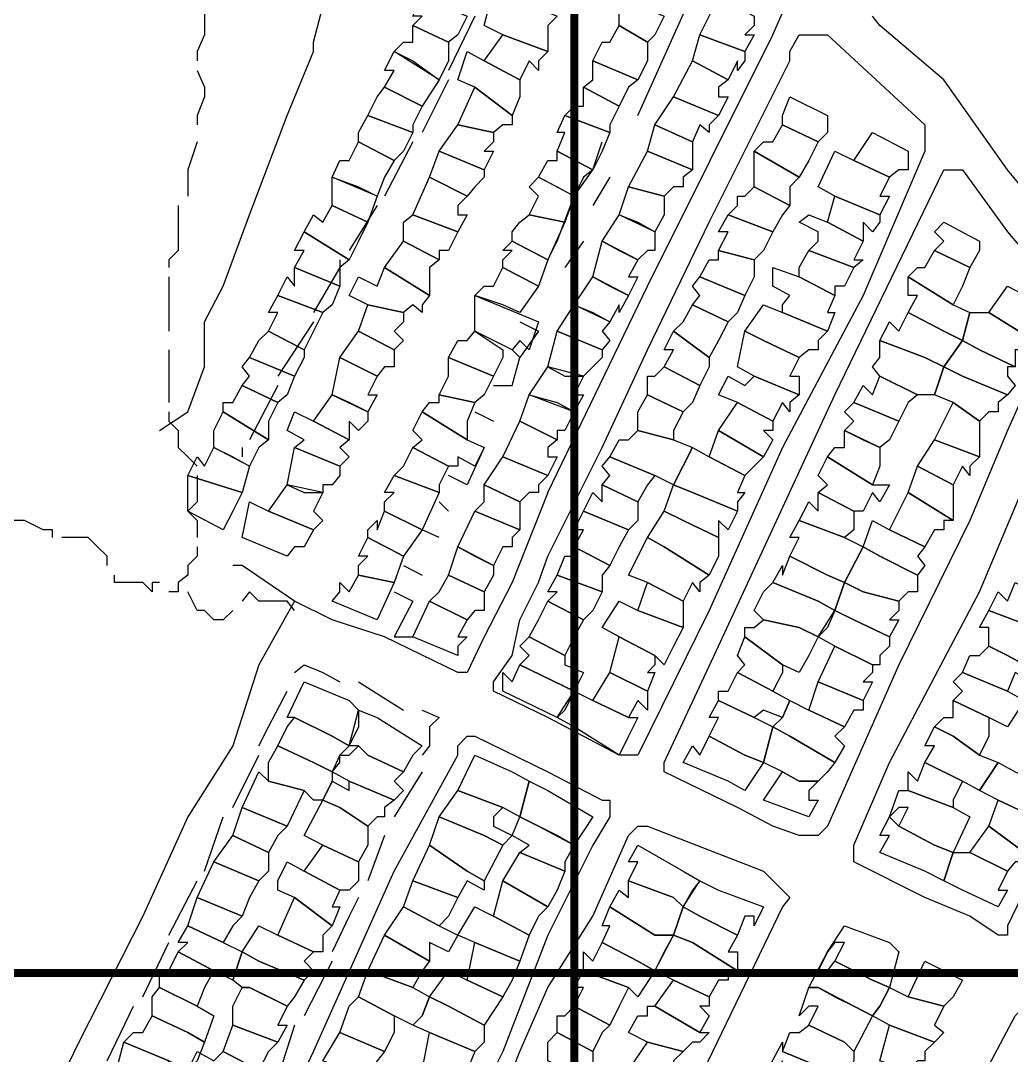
# Model space of a CAD drawing. Header units: millimetres. Extents: x -3588 to 75209, y -3737 to 38254.
# Drawn here: x 27765 to 27914, y 5341 to 5496.7 of the extents above; entities that cross this region are included whole.
import ezdxf

# ---------------------------------------------------------------- set-up
doc = ezdxf.new("R2010")
doc.units = ezdxf.units.MM
doc.layers.add('P', color=253, linetype='Continuous')

msp = doc.modelspace()

# ---------------------------------------------------------------- linework, layer by layer
at = {"layer": 'P', "const_width": 1.2}
msp.add_lwpolyline([(27848.251, -785.456), (27848.251, 8540.772)], dxfattribs=at)
at = {"layer": 'P'}
for points in [[(27785.853, 5435.044), (27790.094, 5437.86), (27792.638, 5444.63), (27792.638, 5450.007), (27792.638, 5451.415), (27795.455, 5456.777), (27799.408, 5467.499), (27805.057, 5482.463), (27809.01, 5492.065), (27809.01, 5493.473), (27810.418, 5498.834), (27811.827, 5500.243), (27812.963, 5501.379), (27814.371, 5502.787), (27814.371, 5504.196), (27814.371, 5505.604), (27817.188, 5513.798), (27818.612, 5519.159), (27819.732, 5520.567), (27825.382, 5520.567), (27837.513, 5536.667), (27838.937, 5536.667), (27840.057, 5538.076), (27841.466, 5539.484)], [(27844.298, 5425.729), (27859.262, 5456.777), (27878.162, 5494.593), (27883.539, 5507.028), (27884.948, 5510.981), (27887.476, 5513.798), (27887.476, 5516.342), (27890.309, 5519.159)], [(27857.837, 5482.463), (27869.984, 5509.557), (27872.801, 5508.149)], [(27792.638, 5500.243), (27792.638, 5497.426), (27792.638, 5494.593), (27791.502, 5492.065), (27791.502, 5490.657)], [(27830.743, 5494.593), (27829.335, 5493.473), (27823.973, 5496.018), (27825.382, 5497.426), (27823.973, 5497.426), (27825.382, 5500.243), (27832.151, 5497.426), (27830.743, 5494.593)], [(27844.298, 5496.018), (27844.298, 5494.593), (27844.298, 5492.065), (27837.513, 5494.593), (27834.696, 5496.018), (27836.104, 5501.379), (27845.706, 5497.426), (27844.298, 5496.018)], [(27860.382, 5494.593), (27859.262, 5493.473), (27855.021, 5496.018), (27855.021, 5497.426), (27855.021, 5498.834), (27855.021, 5500.243), (27861.79, 5497.426), (27860.382, 5494.593)], [(27875.345, 5496.018), (27873.937, 5494.593), (27875.345, 5494.593), (27873.937, 5492.065), (27867.151, 5494.593), (27869.984, 5500.243), (27875.345, 5497.426), (27875.345, 5496.018)], [(27833.288, 5497.426), (27829.335, 5489.232)], [(27944.513, 5340.19), (27943.089, 5343.006), (27943.089, 5344.431), (27940.561, 5345.551), (27922.764, 5353.745), (27920.236, 5355.153), (27918.811, 5356.561), (27918.811, 5357.97), (27934.911, 5391.85), (27948.45, 5418.944), (27955.236, 5432.499), (27956.644, 5435.044), (27956.644, 5436.452), (27956.644, 5437.86), (27955.236, 5440.405), (27954.1, 5440.405), (27934.911, 5450.007), (27932.367, 5451.415), (27913.45, 5474.269), (27903.864, 5487.824), (27894.262, 5496.018), (27893.126, 5497.426)], [(27829.335, 5490.657), (27827.926, 5487.824), (27821.141, 5492.065), (27822.565, 5493.473), (27823.973, 5493.473), (27823.973, 5496.018), (27829.335, 5493.473), (27829.335, 5490.657)], [(27859.262, 5490.657), (27857.837, 5487.824), (27851.068, 5490.657), (27852.476, 5493.473), (27853.612, 5493.473), (27855.021, 5496.018), (27859.262, 5493.473), (27859.262, 5490.657)], [(27842.89, 5490.657), (27842.89, 5489.232), (27841.466, 5490.657), (27840.057, 5487.824), (27834.696, 5490.657), (27837.513, 5494.593), (27844.298, 5492.065), (27842.89, 5490.657)], [(27852.476, 5432.499), (27859.262, 5447.174), (27868.576, 5466.379), (27880.707, 5490.657), (27880.707, 5492.065), (27882.115, 5494.593), (27884.948, 5494.593), (27886.356, 5494.593), (27901.031, 5481.054), (27901.031, 5479.918), (27901.031, 5478.51), (27901.031, 5477.101), (27891.717, 5455.368), (27879.586, 5432.499), (27868.576, 5407.933), (27857.837, 5386.2), (27856.429, 5386.2), (27855.021, 5386.2), (27844.298, 5391.85), (27836.104, 5395.803), (27836.104, 5397.211), (27838.937, 5401.164), (27840.057, 5406.525), (27842.89, 5412.174), (27844.298, 5416.127), (27852.476, 5432.499)], [(27873.937, 5490.657), (27872.801, 5489.232), (27872.801, 5490.657), (27871.392, 5487.824), (27866.031, 5490.657), (27867.151, 5494.593), (27873.937, 5492.065), (27873.937, 5490.657)], [(27823.973, 5490.657), (27827.926, 5487.824), (27825.382, 5483.871), (27819.732, 5486.704), (27821.141, 5489.232), (27819.732, 5489.232), (27821.141, 5492.065), (27823.973, 5490.657)], [(27834.696, 5490.657), (27840.057, 5487.824), (27840.057, 5485.279), (27838.937, 5482.463), (27833.288, 5486.704), (27830.743, 5487.824), (27832.151, 5492.065), (27834.696, 5490.657)], [(27856.429, 5486.704), (27855.021, 5483.871), (27849.659, 5486.704), (27851.068, 5487.824), (27851.068, 5489.232), (27851.068, 5490.657), (27857.837, 5487.824), (27856.429, 5486.704)], [(27869.984, 5486.704), (27869.984, 5485.279), (27871.392, 5485.279), (27869.984, 5482.463), (27863.215, 5485.279), (27866.031, 5490.657), (27871.392, 5487.824), (27869.984, 5486.704)], [(27791.502, 5489.232), (27792.638, 5486.704), (27792.638, 5485.279), (27791.502, 5482.463), (27791.502, 5481.054)], [(27829.335, 5487.824), (27825.382, 5479.918)], [(27823.973, 5481.054), (27823.973, 5479.918), (27817.188, 5482.463), (27818.612, 5485.279), (27819.732, 5486.704), (27825.382, 5483.871), (27823.973, 5481.054)], [(27838.937, 5481.054), (27837.513, 5481.054), (27836.104, 5479.918), (27830.743, 5481.054), (27833.288, 5486.704), (27838.937, 5482.463), (27838.937, 5481.054)], [(27853.612, 5481.054), (27853.612, 5479.918), (27846.827, 5482.463), (27848.251, 5483.871), (27849.659, 5483.871), (27849.659, 5486.704), (27855.021, 5483.871), (27853.612, 5481.054)], [(27868.576, 5481.054), (27868.576, 5479.918), (27867.151, 5481.054), (27866.031, 5478.51), (27860.382, 5481.054), (27863.215, 5485.279), (27869.984, 5482.463), (27868.576, 5481.054)], [(27886.356, 5479.918), (27884.948, 5478.51), (27879.586, 5481.054), (27879.586, 5482.463), (27880.707, 5485.279), (27886.356, 5482.463), (27886.356, 5479.918)], [(27822.565, 5477.101), (27821.141, 5475.693), (27815.78, 5478.51), (27815.78, 5479.918), (27817.188, 5482.463), (27823.973, 5479.918), (27822.565, 5477.101)], [(27852.476, 5477.101), (27851.068, 5474.269), (27845.706, 5477.101), (27846.827, 5479.918), (27845.706, 5479.918), (27846.827, 5482.463), (27853.612, 5479.918), (27852.476, 5477.101)], [(27836.104, 5478.51), (27834.696, 5477.101), (27836.104, 5477.101), (27834.696, 5474.269), (27827.926, 5477.101), (27830.743, 5481.054), (27836.104, 5479.918), (27836.104, 5478.51)], [(27866.031, 5477.101), (27866.031, 5475.693), (27866.031, 5474.269), (27859.262, 5477.101), (27860.382, 5481.054), (27866.031, 5478.51), (27866.031, 5477.101)], [(27883.539, 5475.693), (27882.115, 5473.148), (27875.345, 5477.101), (27876.754, 5478.51), (27878.162, 5478.51), (27879.586, 5481.054), (27884.948, 5478.51), (27883.539, 5475.693)], [(27898.487, 5475.693), (27898.487, 5474.269), (27897.078, 5474.269), (27895.67, 5473.148), (27890.309, 5475.693), (27893.126, 5479.918), (27898.487, 5477.101), (27898.487, 5475.693)], [(27791.502, 5478.51), (27790.094, 5474.269), (27790.094, 5471.74), (27790.094, 5470.332)], [(27819.732, 5473.148), (27818.612, 5470.332), (27811.827, 5473.148), (27812.963, 5475.693), (27814.371, 5475.693), (27815.78, 5478.51), (27821.141, 5475.693), (27819.732, 5473.148)], [(27823.973, 5478.51), (27819.732, 5470.332)], [(27844.298, 5460.73), (27845.706, 5463.546), (27848.251, 5470.332), (27851.068, 5474.269), (27852.476, 5478.51)], [(27834.696, 5473.148), (27833.288, 5471.74), (27832.151, 5470.332), (27826.502, 5473.148), (27827.926, 5477.101), (27834.696, 5474.269), (27834.696, 5473.148)], [(27849.659, 5473.148), (27848.251, 5470.332), (27842.89, 5473.148), (27844.298, 5475.693), (27845.706, 5475.693), (27845.706, 5477.101), (27851.068, 5474.269), (27849.659, 5473.148)], [(27864.623, 5473.148), (27864.623, 5471.74), (27863.215, 5471.74), (27861.79, 5470.332), (27856.429, 5471.74), (27859.262, 5477.101), (27866.031, 5474.269), (27864.623, 5473.148)], [(27880.707, 5471.74), (27880.707, 5468.907), (27875.345, 5471.74), (27875.345, 5474.269), (27875.345, 5477.101), (27882.115, 5473.148), (27880.707, 5471.74)], [(27890.309, 5475.693), (27895.67, 5473.148), (27894.262, 5470.332), (27895.67, 5470.332), (27894.262, 5467.499), (27887.476, 5470.332), (27884.948, 5471.74), (27887.476, 5477.101), (27890.309, 5475.693)], [(27878.162, 5375.478), (27872.801, 5378.294), (27861.79, 5383.656), (27861.79, 5385.08), (27869.984, 5402.572), (27887.476, 5440.405), (27903.864, 5474.269), (27905.272, 5474.269), (27906.681, 5474.269), (27913.45, 5464.955), (27922.764, 5453.944), (27921.356, 5452.824), (27913.45, 5435.044), (27907.801, 5421.488), (27897.078, 5399.755), (27886.356, 5375.478), (27884.948, 5374.069), (27882.115, 5374.069), (27878.162, 5375.478)], [(27815.78, 5471.74), (27818.612, 5470.332), (27817.188, 5466.379), (27811.827, 5468.907), (27811.827, 5470.332), (27811.827, 5471.74), (27811.827, 5473.148), (27815.78, 5471.74)], [(27830.743, 5468.907), (27830.743, 5467.499), (27832.151, 5467.499), (27830.743, 5464.955), (27823.973, 5467.499), (27826.502, 5473.148), (27832.151, 5470.332), (27830.743, 5468.907)], [(27845.706, 5471.74), (27848.251, 5470.332), (27846.827, 5466.379), (27841.466, 5467.499), (27842.89, 5470.332), (27841.466, 5471.74), (27842.89, 5473.148), (27845.706, 5471.74)], [(27853.612, 5473.148), (27851.068, 5468.907)], [(27861.79, 5468.907), (27861.79, 5467.499), (27860.382, 5464.955), (27855.021, 5467.499), (27856.429, 5471.74), (27861.79, 5470.332), (27861.79, 5468.907)], [(27879.586, 5467.499), (27878.162, 5464.955), (27871.392, 5467.499), (27872.801, 5468.907), (27872.801, 5470.332), (27873.937, 5470.332), (27875.345, 5471.74), (27880.707, 5468.907), (27879.586, 5467.499)], [(27894.262, 5466.379), (27893.126, 5464.955), (27891.717, 5466.379), (27891.717, 5463.546), (27886.356, 5466.379), (27887.476, 5470.332), (27894.262, 5467.499), (27894.262, 5466.379)], [(27788.685, 5468.907), (27788.685, 5467.499), (27788.685, 5466.379), (27788.685, 5463.546), (27788.685, 5462.138), (27787.277, 5460.73), (27787.277, 5459.593)], [(27815.78, 5463.546), (27814.371, 5460.73), (27807.602, 5464.955), (27809.01, 5467.499), (27810.418, 5466.379), (27811.827, 5468.907), (27817.188, 5466.379), (27815.78, 5463.546)], [(27818.612, 5468.907), (27814.371, 5462.138)], [(27822.565, 5466.379), (27823.973, 5467.499), (27830.743, 5464.955), (27829.335, 5462.138), (27827.926, 5462.138), (27827.926, 5460.73), (27822.565, 5463.546), (27822.565, 5466.379)], [(27838.937, 5464.955), (27840.057, 5466.379), (27841.466, 5467.499), (27846.827, 5466.379), (27844.298, 5460.73), (27838.937, 5463.546), (27838.937, 5464.955)], [(27857.837, 5466.379), (27860.382, 5464.955), (27860.382, 5462.138), (27859.262, 5462.138), (27857.837, 5460.73), (27852.476, 5463.546), (27855.021, 5467.499), (27857.837, 5466.379)], [(27876.754, 5462.138), (27875.345, 5460.73), (27869.984, 5462.138), (27871.392, 5464.955), (27869.984, 5464.955), (27871.392, 5467.499), (27878.162, 5464.955), (27876.754, 5462.138)], [(27884.948, 5463.546), (27884.948, 5464.955), (27882.115, 5466.379), (27883.539, 5467.499), (27886.356, 5466.379), (27891.717, 5463.546), (27890.309, 5460.73), (27891.717, 5460.73), (27890.309, 5459.593), (27883.539, 5462.138), (27884.948, 5463.546)], [(27909.225, 5462.138), (27907.801, 5459.593), (27902.44, 5462.138), (27903.864, 5463.546), (27902.44, 5464.955), (27903.864, 5466.379), (27909.225, 5463.546), (27909.225, 5462.138)], [(27812.963, 5459.593), (27812.963, 5456.777), (27806.177, 5459.593), (27807.602, 5462.138), (27806.177, 5462.138), (27807.602, 5464.955), (27814.371, 5460.73), (27812.963, 5459.593)], [(27826.502, 5459.593), (27826.502, 5458.185), (27826.502, 5455.368), (27819.732, 5459.593), (27822.565, 5463.546), (27827.926, 5460.73), (27826.502, 5459.593)], [(27837.513, 5460.73), (27838.937, 5462.138), (27837.513, 5462.138), (27838.937, 5463.546), (27844.298, 5460.73), (27842.89, 5456.777), (27837.513, 5459.593), (27837.513, 5460.73)], [(27849.659, 5463.546), (27846.827, 5459.593)], [(27855.021, 5462.138), (27857.837, 5460.73), (27856.429, 5458.185), (27857.837, 5458.185), (27856.429, 5455.368), (27851.068, 5458.185), (27852.476, 5463.546), (27855.021, 5462.138)], [(27875.345, 5458.185), (27873.937, 5455.368), (27867.151, 5458.185), (27868.576, 5460.73), (27869.984, 5460.73), (27869.984, 5462.138), (27875.345, 5460.73), (27875.345, 5458.185)], [(27882.115, 5459.593), (27883.539, 5462.138), (27890.309, 5459.593), (27888.901, 5456.777), (27887.476, 5456.777), (27887.476, 5455.368), (27882.115, 5458.185), (27882.115, 5459.593)], [(27906.681, 5456.777), (27905.272, 5453.944), (27898.487, 5458.185), (27899.911, 5459.593), (27901.031, 5459.593), (27902.44, 5462.138), (27907.801, 5459.593), (27906.681, 5456.777)], [(27811.827, 5453.944), (27810.418, 5452.824), (27803.649, 5455.368), (27805.057, 5458.185), (27806.177, 5456.777), (27806.177, 5459.593), (27812.963, 5456.777), (27811.827, 5453.944)], [(27812.963, 5460.73), (27812.963, 5459.593), (27809.01, 5452.824)], [(27825.382, 5453.944), (27825.382, 5452.824), (27823.973, 5453.944), (27822.565, 5452.824), (27817.188, 5453.944), (27814.371, 5455.368), (27815.78, 5458.185), (27818.612, 5456.777), (27819.732, 5459.593), (27826.502, 5455.368), (27825.382, 5453.944)], [(27837.513, 5453.944), (27833.288, 5455.368), (27834.696, 5456.777), (27836.104, 5456.777), (27837.513, 5459.593), (27842.89, 5456.777), (27840.057, 5452.824), (27837.513, 5453.944)], [(27879.586, 5453.944), (27880.707, 5455.368), (27878.162, 5456.777), (27878.162, 5459.593), (27882.115, 5458.185), (27887.476, 5455.368), (27886.356, 5452.824), (27887.476, 5452.824), (27886.356, 5450.007), (27879.586, 5452.824), (27879.586, 5453.944)], [(27787.277, 5458.185), (27787.277, 5456.777), (27787.277, 5453.944), (27787.277, 5451.415), (27787.277, 5450.007)], [(27853.612, 5456.777), (27856.429, 5455.368), (27855.021, 5452.824), (27855.021, 5453.944), (27853.612, 5451.415), (27848.251, 5453.944), (27851.068, 5458.185), (27853.612, 5456.777)], [(27872.801, 5452.824), (27871.392, 5451.415), (27866.031, 5453.944), (27867.151, 5455.368), (27866.031, 5456.777), (27867.151, 5458.185), (27873.937, 5455.368), (27872.801, 5452.824)], [(27905.272, 5453.944), (27907.801, 5452.824), (27906.681, 5448.583), (27903.864, 5450.007), (27898.487, 5452.824), (27899.911, 5455.368), (27898.487, 5455.368), (27898.487, 5458.185), (27905.272, 5453.944)], [(27917.403, 5452.824), (27917.403, 5451.415), (27918.811, 5451.415), (27917.403, 5448.583), (27910.634, 5452.824), (27913.45, 5456.777), (27918.811, 5453.944), (27917.403, 5452.824)], [(27809.01, 5450.007), (27807.602, 5447.174), (27802.24, 5450.007), (27803.649, 5452.824), (27802.24, 5452.824), (27803.649, 5455.368), (27810.418, 5452.824), (27809.01, 5450.007)], [(27833.288, 5451.415), (27833.288, 5452.824), (27833.288, 5455.368), (27842.89, 5451.415), (27841.466, 5447.174), (27840.057, 5448.583), (27838.937, 5447.174), (27833.288, 5450.007), (27833.288, 5451.415)], [(27822.565, 5451.415), (27821.141, 5450.007), (27822.565, 5448.583), (27821.141, 5447.174), (27815.78, 5450.007), (27817.188, 5453.944), (27822.565, 5452.824), (27822.565, 5451.415)], [(27851.068, 5452.824), (27853.612, 5451.415), (27852.476, 5450.007), (27853.612, 5448.583), (27852.476, 5447.174), (27845.706, 5450.007), (27848.251, 5453.944), (27851.068, 5452.824)], [(27869.984, 5448.583), (27868.576, 5446.054), (27863.215, 5450.007), (27864.623, 5451.415), (27866.031, 5453.944), (27871.392, 5451.415), (27869.984, 5448.583)], [(27884.948, 5448.583), (27884.948, 5447.174), (27883.539, 5447.174), (27882.115, 5446.054), (27876.754, 5448.583), (27873.937, 5450.007), (27876.754, 5453.944), (27879.586, 5452.824), (27886.356, 5450.007), (27884.948, 5448.583)], [(27903.864, 5450.007), (27906.681, 5448.583), (27903.864, 5444.63), (27901.031, 5446.054), (27894.262, 5448.583), (27895.67, 5451.415), (27897.078, 5450.007), (27898.487, 5452.824), (27903.864, 5450.007)], [(27910.634, 5452.824), (27917.403, 5448.583), (27915.995, 5447.174), (27914.586, 5447.174), (27914.586, 5444.63), (27909.225, 5447.174), (27906.681, 5448.583), (27907.801, 5452.824), (27910.634, 5452.824)], [(27809.01, 5451.415), (27803.649, 5443.222)], [(27840.057, 5451.415), (27842.89, 5450.007), (27840.057, 5446.054)], [(27807.602, 5446.054), (27806.177, 5443.222), (27799.408, 5446.054), (27800.816, 5448.583), (27802.24, 5450.007), (27807.602, 5447.174), (27807.602, 5446.054)], [(27821.141, 5446.054), (27821.141, 5444.63), (27819.732, 5444.63), (27818.612, 5443.222), (27812.963, 5446.054), (27815.78, 5450.007), (27821.141, 5447.174), (27821.141, 5446.054)], [(27837.513, 5446.054), (27836.104, 5443.222), (27829.335, 5446.054), (27830.743, 5448.583), (27832.151, 5448.583), (27833.288, 5450.007), (27837.513, 5447.174), (27837.513, 5446.054)], [(27852.476, 5446.054), (27851.068, 5444.63), (27849.659, 5443.222), (27844.298, 5444.63), (27845.706, 5450.007), (27852.476, 5447.174), (27852.476, 5446.054)], [(27868.576, 5444.63), (27867.151, 5441.813), (27861.79, 5444.63), (27863.215, 5447.174), (27861.79, 5447.174), (27863.215, 5450.007), (27868.576, 5446.054), (27868.576, 5444.63)], [(27876.754, 5448.583), (27882.115, 5446.054), (27880.707, 5443.222), (27882.115, 5443.222), (27882.115, 5440.405), (27875.345, 5443.222), (27872.801, 5444.63), (27873.937, 5450.007), (27876.754, 5448.583)], [(27901.031, 5446.054), (27903.864, 5444.63), (27902.44, 5440.405), (27899.911, 5440.405), (27894.262, 5443.222), (27893.126, 5444.63), (27894.262, 5446.054), (27894.262, 5448.583), (27901.031, 5446.054)], [(27913.45, 5444.63), (27913.45, 5443.222), (27914.586, 5441.813), (27913.45, 5440.405), (27906.681, 5443.222), (27903.864, 5444.63), (27906.681, 5448.583), (27909.225, 5447.174), (27914.586, 5444.63), (27913.45, 5444.63)], [(27787.277, 5447.174), (27787.277, 5446.054), (27787.277, 5444.63), (27787.277, 5443.222), (27787.277, 5441.813), (27787.277, 5440.405), (27787.277, 5439.269)], [(27840.057, 5446.054), (27838.937, 5447.174)], [(27890.309, 5370.117), (27890.309, 5371.525), (27890.309, 5372.645), (27895.67, 5385.08), (27909.225, 5410.766), (27915.995, 5426.85), (27925.597, 5446.054), (27927.005, 5447.174), (27928.126, 5447.174), (27929.55, 5447.174), (27948.45, 5437.86), (27948.45, 5436.452), (27949.875, 5435.044), (27948.45, 5433.619), (27945.922, 5425.729), (27934.911, 5403.98), (27921.356, 5376.886), (27913.45, 5360.514), (27913.45, 5359.106), (27912.042, 5359.106), (27907.801, 5361.923), (27901.031, 5364.755), (27890.309, 5370.117)], [(27805.057, 5440.405), (27803.649, 5439.269), (27798.287, 5441.813), (27799.408, 5443.222), (27798.287, 5444.63), (27799.408, 5446.054), (27806.177, 5443.222), (27805.057, 5440.405)], [(27814.371, 5439.269), (27811.827, 5440.405), (27812.963, 5446.054), (27818.612, 5443.222), (27817.188, 5440.405), (27818.612, 5440.405), (27817.188, 5437.86), (27814.371, 5439.269)], [(27834.696, 5440.405), (27833.288, 5439.269), (27827.926, 5440.405), (27829.335, 5443.222), (27829.335, 5446.054), (27836.104, 5443.222), (27834.696, 5440.405)], [(27836.104, 5441.813), (27838.937, 5441.813), (27840.057, 5446.054)], [(27846.827, 5443.222), (27849.659, 5443.222), (27848.251, 5440.405), (27849.659, 5440.405), (27848.251, 5437.86), (27841.466, 5440.405), (27844.298, 5444.63), (27846.827, 5443.222)], [(27866.031, 5439.269), (27864.623, 5437.86), (27859.262, 5440.405), (27859.262, 5443.222), (27860.382, 5443.222), (27861.79, 5444.63), (27867.151, 5441.813), (27866.031, 5439.269)], [(27912.042, 5439.269), (27912.042, 5437.86), (27910.634, 5437.86), (27909.225, 5436.452), (27905.272, 5439.269), (27902.44, 5440.405), (27903.864, 5444.63), (27906.681, 5443.222), (27913.45, 5440.405), (27912.042, 5439.269)], [(27880.707, 5439.269), (27880.707, 5437.86), (27879.586, 5439.269), (27878.162, 5436.452), (27872.801, 5439.269), (27869.984, 5440.405), (27871.392, 5443.222), (27873.937, 5441.813), (27875.345, 5443.222), (27882.115, 5440.405), (27880.707, 5439.269)], [(27898.487, 5439.269), (27897.078, 5436.452), (27890.309, 5439.269), (27891.717, 5441.813), (27893.126, 5440.405), (27894.262, 5443.222), (27899.911, 5440.405), (27898.487, 5439.269)], [(27802.24, 5436.452), (27802.24, 5433.619), (27795.455, 5437.86), (27795.455, 5439.269), (27796.863, 5439.269), (27798.287, 5441.813), (27803.649, 5439.269), (27802.24, 5436.452)], [(27803.649, 5441.813), (27799.408, 5433.619)], [(27817.188, 5436.452), (27815.78, 5435.044), (27814.371, 5436.452), (27814.371, 5433.619), (27809.01, 5436.452), (27811.827, 5440.405), (27817.188, 5437.86), (27817.188, 5436.452)], [(27832.151, 5436.452), (27832.151, 5433.619), (27825.382, 5437.86), (27826.502, 5439.269), (27827.926, 5439.269), (27827.926, 5440.405), (27833.288, 5439.269), (27832.151, 5436.452)], [(27845.706, 5439.269), (27848.251, 5437.86), (27846.827, 5435.044), (27845.706, 5435.044), (27845.706, 5433.619), (27840.057, 5436.452), (27841.466, 5440.405), (27845.706, 5439.269)], [(27863.215, 5435.044), (27863.215, 5433.619), (27857.837, 5435.044), (27857.837, 5437.86), (27859.262, 5440.405), (27864.623, 5437.86), (27863.215, 5435.044)], [(27878.162, 5435.044), (27876.754, 5435.044), (27878.162, 5433.619), (27876.754, 5431.091), (27869.984, 5435.044), (27872.801, 5439.269), (27878.162, 5436.452), (27878.162, 5435.044)], [(27895.67, 5433.619), (27894.262, 5432.499), (27888.901, 5435.044), (27890.309, 5436.452), (27888.901, 5437.86), (27890.309, 5439.269), (27897.078, 5436.452), (27895.67, 5433.619)], [(27909.225, 5435.044), (27909.225, 5433.619), (27909.225, 5431.091), (27902.44, 5433.619), (27905.272, 5439.269), (27909.225, 5436.452), (27909.225, 5435.044)], [(27787.277, 5437.86), (27787.277, 5436.452), (27788.685, 5435.044), (27788.685, 5432.499), (27790.094, 5431.091), (27791.502, 5429.682)], [(27800.816, 5432.499), (27799.408, 5429.682), (27794.047, 5432.499), (27794.047, 5435.044), (27795.455, 5437.86), (27802.24, 5433.619), (27800.816, 5432.499)], [(27809.01, 5436.452), (27814.371, 5433.619), (27812.963, 5432.499), (27814.371, 5431.091), (27812.963, 5429.682), (27806.177, 5432.499), (27807.602, 5433.619), (27805.057, 5435.044), (27806.177, 5437.86), (27809.01, 5436.452)], [(27832.151, 5433.619), (27834.696, 5432.499), (27833.288, 5429.682), (27830.743, 5431.091), (27830.743, 5429.682), (27829.335, 5429.682), (27823.973, 5432.499), (27825.382, 5433.619), (27823.973, 5435.044), (27825.382, 5437.86), (27832.151, 5433.619)], [(27833.288, 5437.86), (27836.104, 5436.452)], [(27844.298, 5432.499), (27844.298, 5431.091), (27845.706, 5431.091), (27844.298, 5428.258), (27837.513, 5431.091), (27840.057, 5436.452), (27845.706, 5433.619), (27844.298, 5432.499)], [(27863.215, 5433.619), (27866.031, 5432.499), (27863.215, 5426.85), (27860.382, 5428.258), (27853.612, 5431.091), (27855.021, 5433.619), (27856.429, 5433.619), (27857.837, 5435.044), (27863.215, 5433.619)], [(27876.754, 5431.091), (27875.345, 5429.682), (27873.937, 5428.258), (27868.576, 5431.091), (27869.984, 5435.044), (27876.754, 5431.091)], [(27894.262, 5429.682), (27893.126, 5426.85), (27886.356, 5431.091), (27887.476, 5432.499), (27888.901, 5432.499), (27888.901, 5435.044), (27891.717, 5433.619), (27894.262, 5432.499), (27894.262, 5429.682)], [(27832.151, 5433.619), (27834.696, 5432.499), (27832.151, 5426.85), (27829.335, 5428.258)], [(27907.801, 5429.682), (27907.801, 5428.258), (27906.681, 5429.682), (27905.272, 5426.85), (27899.911, 5429.682), (27902.44, 5433.619), (27909.225, 5431.091), (27907.801, 5429.682)], [(27796.863, 5431.091), (27799.408, 5429.682), (27798.287, 5425.729), (27790.094, 5428.258), (27791.502, 5431.091), (27792.638, 5429.682), (27794.047, 5432.499), (27796.863, 5431.091)], [(27798.287, 5432.499), (27798.287, 5431.091)], [(27812.963, 5428.258), (27811.827, 5426.85), (27810.418, 5426.85), (27810.418, 5425.729), (27805.057, 5426.85), (27806.177, 5432.499), (27812.963, 5429.682), (27812.963, 5428.258)], [(27827.926, 5426.85), (27827.926, 5425.729), (27821.141, 5428.258), (27822.565, 5429.682), (27823.973, 5432.499), (27829.335, 5429.682), (27827.926, 5426.85)], [(27868.576, 5431.091), (27873.937, 5428.258), (27872.801, 5425.729), (27873.937, 5425.729), (27872.801, 5424.305), (27872.801, 5422.897), (27866.031, 5425.729), (27863.215, 5426.85), (27866.031, 5432.499), (27868.576, 5431.091)], [(27842.89, 5426.85), (27842.89, 5425.729), (27841.466, 5425.729), (27840.057, 5424.305), (27834.696, 5426.85), (27837.513, 5431.091), (27844.298, 5428.258), (27842.89, 5426.85)], [(27859.262, 5426.85), (27857.837, 5424.305), (27852.476, 5426.85), (27853.612, 5428.258), (27852.476, 5429.682), (27853.612, 5431.091), (27860.382, 5428.258), (27859.262, 5426.85)], [(27893.126, 5426.85), (27895.67, 5426.85), (27894.262, 5424.305), (27893.126, 5425.729), (27891.717, 5422.897), (27890.309, 5422.897), (27884.948, 5425.729), (27886.356, 5426.85), (27884.948, 5428.258), (27886.356, 5431.091), (27893.126, 5426.85)], [(27796.863, 5422.897), (27795.455, 5420.08), (27790.094, 5422.897), (27790.094, 5425.729), (27790.094, 5428.258), (27798.287, 5425.729), (27796.863, 5422.897)], [(27791.502, 5428.258), (27791.502, 5425.729), (27791.502, 5424.305), (27790.094, 5422.897), (27791.502, 5421.488), (27791.502, 5420.08), (27791.502, 5418.944)], [(27819.732, 5424.305), (27821.141, 5425.729), (27819.732, 5425.729), (27821.141, 5428.258), (27827.926, 5425.729), (27825.382, 5420.08), (27819.732, 5422.897), (27819.732, 5424.305)], [(27905.272, 5425.729), (27905.272, 5424.305), (27905.272, 5421.488), (27898.487, 5425.729), (27899.911, 5429.682), (27905.272, 5426.85), (27905.272, 5425.729)], [(27807.602, 5425.729), (27810.418, 5425.729), (27809.01, 5422.897), (27810.418, 5421.488), (27809.01, 5420.08), (27802.24, 5422.897), (27805.057, 5426.85), (27807.602, 5425.729)], [(27834.696, 5424.305), (27834.696, 5426.85), (27840.057, 5424.305), (27840.057, 5422.897), (27840.057, 5421.488), (27840.057, 5420.08), (27833.288, 5422.897), (27834.696, 5424.305)], [(27857.837, 5421.488), (27856.429, 5420.08), (27849.659, 5422.897), (27851.068, 5425.729), (27852.476, 5424.305), (27852.476, 5426.85), (27857.837, 5424.305), (27857.837, 5421.488)], [(27866.031, 5425.729), (27872.801, 5422.897), (27871.392, 5420.08), (27869.984, 5421.488), (27869.984, 5418.944), (27864.623, 5421.488), (27861.79, 5422.897), (27863.215, 5426.85), (27866.031, 5425.729)], [(27844.298, 5425.729), (27838.937, 5412.174)], [(27890.309, 5420.08), (27888.901, 5418.944), (27882.115, 5421.488), (27883.539, 5424.305), (27884.948, 5422.897), (27884.948, 5425.729), (27890.309, 5422.897), (27890.309, 5420.08)], [(27903.864, 5421.488), (27903.864, 5420.08), (27902.44, 5420.08), (27901.031, 5417.536), (27895.67, 5420.08), (27898.487, 5425.729), (27905.272, 5421.488), (27903.864, 5421.488)], [(27802.24, 5422.897), (27809.01, 5420.08), (27807.602, 5417.536), (27806.177, 5417.536), (27805.057, 5416.127), (27798.287, 5418.944), (27799.408, 5424.305), (27802.24, 5422.897)], [(27827.926, 5424.305), (27829.335, 5422.897)], [(27769.769, 5418.944), (27769.769, 5420.08), (27768.361, 5420.08), (27765.528, 5421.488), (27764.408, 5421.488), (27762.999, 5421.488), (27762.999, 5422.897), (27761.591, 5422.897)], [(27817.188, 5420.08), (27818.612, 5421.488), (27818.612, 5420.08), (27819.732, 5422.897), (27825.382, 5420.08), (27822.565, 5416.127), (27817.188, 5418.944), (27817.188, 5420.08)], [(27838.937, 5418.944), (27838.937, 5417.536), (27837.513, 5417.536), (27836.104, 5414.719), (27830.743, 5417.536), (27833.288, 5422.897), (27840.057, 5420.08), (27838.937, 5418.944)], [(27855.021, 5417.536), (27853.612, 5414.719), (27848.251, 5417.536), (27849.659, 5420.08), (27848.251, 5420.08), (27849.659, 5422.897), (27856.429, 5420.08), (27855.021, 5417.536)], [(27869.984, 5418.944), (27869.984, 5417.536), (27869.984, 5416.127), (27868.576, 5413.295), (27861.79, 5417.536), (27859.262, 5418.944), (27861.79, 5422.897), (27864.623, 5421.488), (27869.984, 5418.944)], [(27888.901, 5418.944), (27891.717, 5417.536), (27888.901, 5412.174), (27886.356, 5413.295), (27880.707, 5416.127), (27882.115, 5418.944), (27880.707, 5418.944), (27882.115, 5421.488), (27888.901, 5418.944)], [(27895.67, 5420.08), (27901.031, 5417.536), (27899.911, 5416.127), (27901.031, 5414.719), (27899.911, 5413.295), (27894.262, 5416.127), (27891.717, 5417.536), (27893.126, 5421.488), (27895.67, 5420.08)], [(27777.963, 5414.719), (27777.963, 5416.127), (27776.538, 5417.536), (27775.13, 5418.944), (27773.722, 5418.944), (27772.313, 5418.944), (27771.177, 5418.944)], [(27815.78, 5414.719), (27817.188, 5416.127), (27815.78, 5416.127), (27817.188, 5418.944), (27822.565, 5416.127), (27821.141, 5412.174), (27815.78, 5413.295), (27815.78, 5414.719)], [(27827.926, 5418.944), (27825.382, 5420.08)], [(27867.151, 5412.174), (27867.151, 5410.766), (27866.031, 5412.174), (27864.623, 5409.358), (27859.262, 5412.174), (27856.429, 5413.295), (27859.262, 5418.944), (27861.79, 5417.536), (27868.576, 5413.295), (27867.151, 5412.174)], [(27791.502, 5417.536), (27791.502, 5416.127), (27790.094, 5414.719), (27790.094, 5413.295), (27788.685, 5412.174), (27788.685, 5410.766)], [(27833.288, 5416.127), (27836.104, 5414.719), (27836.104, 5413.295), (27834.696, 5410.766), (27829.335, 5413.295), (27830.743, 5417.536), (27833.288, 5416.127)], [(27852.476, 5413.295), (27852.476, 5410.766), (27845.706, 5413.295), (27846.827, 5416.127), (27848.251, 5416.127), (27848.251, 5417.536), (27853.612, 5414.719), (27852.476, 5413.295)], [(27894.262, 5416.127), (27899.911, 5413.295), (27899.911, 5410.766), (27898.487, 5410.766), (27897.078, 5409.358), (27891.717, 5410.766), (27888.901, 5412.174), (27891.717, 5417.536), (27894.262, 5416.127)], [(27886.356, 5413.295), (27888.901, 5412.174), (27887.476, 5407.933), (27884.948, 5409.358), (27878.162, 5412.174), (27879.586, 5414.719), (27879.586, 5413.295), (27880.707, 5416.127), (27886.356, 5413.295)], [(27798.287, 5414.719), (27796.863, 5414.719)], [(27806.177, 5409.358), (27798.287, 5414.719)], [(27822.565, 5414.719), (27825.382, 5413.295)], [(27785.853, 5412.174), (27784.732, 5412.174), (27784.732, 5410.766), (27783.324, 5412.174), (27781.916, 5412.174), (27780.491, 5412.174), (27779.083, 5412.174), (27779.083, 5413.295)], [(27812.963, 5410.766), (27812.963, 5412.174), (27814.371, 5410.766), (27815.78, 5413.295), (27821.141, 5412.174), (27818.612, 5406.525), (27811.827, 5409.358), (27812.963, 5410.766)], [(27827.926, 5410.766), (27829.335, 5413.295), (27834.696, 5410.766), (27834.696, 5407.933), (27833.288, 5407.933), (27832.151, 5406.525), (27826.502, 5409.358), (27827.926, 5410.766)], [(27851.068, 5407.933), (27849.659, 5406.525), (27844.298, 5409.358), (27845.706, 5410.766), (27844.298, 5410.766), (27845.706, 5413.295), (27852.476, 5410.766), (27851.068, 5407.933)], [(27838.937, 5412.174), (27834.696, 5403.98)], [(27864.623, 5409.358), (27864.623, 5407.933), (27864.623, 5406.525), (27864.623, 5405.405), (27857.837, 5407.933), (27859.262, 5412.174), (27864.623, 5409.358)], [(27886.356, 5405.405), (27884.948, 5403.98), (27882.115, 5405.405), (27876.754, 5406.525), (27875.345, 5407.933), (27876.754, 5410.766), (27878.162, 5412.174), (27884.948, 5409.358), (27887.476, 5407.933), (27886.356, 5405.405)], [(27897.078, 5407.933), (27895.67, 5406.525), (27897.078, 5406.525), (27895.67, 5403.98), (27890.309, 5406.525), (27887.476, 5407.933), (27888.901, 5412.174), (27891.717, 5410.766), (27897.078, 5409.358), (27897.078, 5407.933)], [(27921.356, 5405.405), (27920.236, 5403.98), (27917.403, 5405.405), (27910.634, 5407.933), (27912.042, 5410.766), (27913.45, 5409.358), (27914.586, 5412.174), (27920.236, 5409.358), (27922.764, 5407.933), (27921.356, 5405.405)], [(27788.685, 5410.766), (27787.277, 5410.766)], [(27796.863, 5407.933), (27795.455, 5406.525), (27794.047, 5406.525), (27792.638, 5407.933), (27791.502, 5407.933), (27790.094, 5410.766)], [(27806.177, 5407.933), (27805.057, 5409.358), (27803.649, 5409.358), (27802.24, 5409.358), (27800.816, 5409.358), (27799.408, 5410.766), (27798.287, 5409.358)], [(27821.141, 5410.766), (27823.973, 5409.358), (27821.141, 5403.98), (27823.973, 5403.98)], [(27830.743, 5398.619), (27819.732, 5403.98), (27811.827, 5406.525), (27806.177, 5409.358), (27800.816, 5399.755)], [(27830.743, 5402.572), (27830.743, 5401.164), (27823.973, 5403.98), (27826.502, 5409.358), (27832.151, 5406.525), (27830.743, 5403.98), (27832.151, 5403.98), (27830.743, 5402.572)], [(27848.251, 5403.98), (27846.827, 5401.164), (27841.466, 5403.98), (27842.89, 5406.525), (27844.298, 5409.358), (27849.659, 5406.525), (27848.251, 5403.98)], [(27857.837, 5407.933), (27864.623, 5405.405), (27863.215, 5402.572), (27861.79, 5399.755), (27860.382, 5401.164), (27855.021, 5403.98), (27852.476, 5405.405), (27855.021, 5409.358), (27857.837, 5407.933)], [(27883.539, 5401.164), (27882.115, 5398.619), (27879.586, 5399.755), (27873.937, 5403.98), (27873.937, 5405.405), (27875.345, 5405.405), (27876.754, 5406.525), (27882.115, 5405.405), (27884.948, 5403.98), (27883.539, 5401.164)], [(27895.67, 5402.572), (27894.262, 5401.164), (27894.262, 5399.755), (27893.126, 5399.755), (27887.476, 5402.572), (27884.948, 5403.98), (27887.476, 5407.933), (27890.309, 5406.525), (27895.67, 5403.98), (27895.67, 5402.572)], [(27917.403, 5403.98), (27915.995, 5402.572), (27918.811, 5401.164), (27917.403, 5398.619), (27915.995, 5399.755), (27913.45, 5401.164), (27910.634, 5402.572), (27910.634, 5405.405), (27909.225, 5405.405), (27910.634, 5407.933), (27917.403, 5405.405), (27917.403, 5403.98)], [(27834.696, 5403.98), (27832.151, 5398.619), (27830.743, 5398.619)], [(27846.827, 5399.755), (27849.659, 5398.619), (27848.251, 5395.803), (27840.057, 5399.755), (27841.466, 5401.164), (27840.057, 5402.572), (27841.466, 5403.98), (27846.827, 5401.164), (27846.827, 5399.755)], [(27860.382, 5399.755), (27859.262, 5398.619), (27860.382, 5398.619), (27859.262, 5395.803), (27853.612, 5398.619), (27855.021, 5403.98), (27860.382, 5401.164), (27860.382, 5399.755)], [(27879.586, 5398.619), (27878.162, 5395.803), (27872.801, 5398.619), (27873.937, 5399.755), (27872.801, 5401.164), (27873.937, 5403.98), (27879.586, 5399.755), (27879.586, 5398.619)], [(27893.126, 5398.619), (27891.717, 5397.211), (27893.126, 5397.211), (27891.717, 5394.394), (27884.948, 5397.211), (27887.476, 5402.572), (27893.126, 5399.755), (27893.126, 5398.619)], [(27915.995, 5399.755), (27917.403, 5398.619), (27917.403, 5397.211), (27914.586, 5398.619), (27913.45, 5395.803), (27906.681, 5398.619), (27907.801, 5401.164), (27909.225, 5401.164), (27910.634, 5402.572), (27913.45, 5401.164), (27915.995, 5399.755)], [(27800.816, 5399.755), (27796.863, 5387.609), (27790.094, 5376.886), (27783.324, 5361.923), (27773.722, 5343.006), (27769.769, 5334.828), (27769.769, 5333.42), (27771.177, 5330.875), (27772.313, 5326.634), (27791.502, 5317.32)], [(27806.177, 5398.619), (27807.602, 5399.755), (27810.418, 5398.619), (27812.963, 5397.211)], [(27846.827, 5392.97), (27845.706, 5391.85), (27837.513, 5395.803), (27837.513, 5398.619), (27838.937, 5397.211), (27840.057, 5399.755), (27848.251, 5395.803), (27846.827, 5392.97)], [(27815.78, 5390.441), (27814.371, 5387.609), (27811.827, 5389.033), (27806.177, 5391.85), (27805.057, 5391.85), (27807.602, 5397.211), (27814.371, 5394.394), (27815.78, 5392.97), (27815.78, 5390.441)], [(27815.78, 5397.211), (27822.565, 5392.97)], [(27859.262, 5394.394), (27859.262, 5392.97), (27857.837, 5394.394), (27856.429, 5391.85), (27851.068, 5394.394), (27853.612, 5398.619), (27859.262, 5395.803), (27859.262, 5394.394)], [(27878.162, 5395.803), (27880.707, 5394.394), (27879.586, 5391.85), (27876.754, 5392.97), (27875.345, 5391.85), (27869.984, 5394.394), (27869.984, 5395.803), (27871.392, 5395.803), (27872.801, 5398.619), (27878.162, 5395.803)], [(27891.717, 5392.97), (27890.309, 5392.97), (27888.901, 5390.441), (27883.539, 5392.97), (27884.948, 5397.211), (27891.717, 5394.394), (27891.717, 5392.97)], [(27913.45, 5395.803), (27915.995, 5394.394), (27913.45, 5390.441), (27910.634, 5391.85), (27905.272, 5394.394), (27906.681, 5395.803), (27905.272, 5397.211), (27906.681, 5398.619), (27913.45, 5395.803)], [(27800.816, 5387.609), (27802.24, 5390.441), (27805.057, 5395.803)], [(27851.068, 5394.394), (27856.429, 5391.85), (27857.837, 5391.85), (27856.429, 5389.033), (27855.021, 5386.2), (27848.251, 5390.441), (27845.706, 5391.85), (27848.251, 5395.803), (27851.068, 5394.394)], [(27875.345, 5391.85), (27878.162, 5390.441), (27876.754, 5385.08), (27873.937, 5386.2), (27868.576, 5389.033), (27869.984, 5391.85), (27868.576, 5391.85), (27869.984, 5394.394), (27875.345, 5391.85)], [(27883.539, 5392.97), (27888.901, 5390.441), (27887.476, 5389.033), (27888.901, 5387.609), (27887.476, 5385.08), (27880.707, 5389.033), (27878.162, 5390.441), (27879.586, 5391.85), (27880.707, 5394.394), (27883.539, 5392.97)], [(27910.634, 5389.033), (27909.225, 5386.2), (27905.272, 5389.033), (27902.44, 5390.441), (27903.864, 5391.85), (27905.272, 5391.85), (27905.272, 5394.394), (27910.634, 5391.85), (27910.634, 5389.033)], [(27823.973, 5386.2), (27822.565, 5383.656), (27817.188, 5386.2), (27815.78, 5387.609), (27814.371, 5387.609), (27815.78, 5392.97), (27818.612, 5391.85), (27825.382, 5387.609), (27823.973, 5386.2)], [(27825.382, 5392.97), (27827.926, 5391.85), (27826.502, 5390.441), (27826.502, 5389.033), (27826.502, 5387.609), (27825.382, 5386.2)], [(27811.827, 5389.033), (27814.371, 5387.609), (27812.963, 5386.2), (27811.827, 5383.656), (27809.01, 5385.08), (27803.649, 5387.609), (27805.057, 5390.441), (27806.177, 5391.85), (27811.827, 5389.033)], [(27887.476, 5385.08), (27886.356, 5383.656), (27884.948, 5382.247), (27882.115, 5382.247), (27879.586, 5383.656), (27876.754, 5385.08), (27878.162, 5390.441), (27880.707, 5389.033), (27887.476, 5385.08)], [(27909.225, 5386.2), (27912.042, 5385.08), (27909.225, 5380.839), (27906.681, 5382.247), (27901.031, 5385.08), (27902.44, 5387.609), (27901.031, 5387.609), (27902.44, 5390.441), (27905.272, 5389.033), (27909.225, 5386.2)], [(27800.816, 5324.106), (27809.01, 5341.598), (27821.141, 5368.708), (27830.743, 5386.2), (27830.743, 5387.609), (27832.151, 5389.033), (27833.288, 5389.033), (27844.298, 5383.656), (27852.476, 5379.431), (27853.612, 5379.431), (27853.612, 5378.294), (27853.612, 5376.886), (27851.068, 5372.645), (27844.298, 5359.106)], [(27873.937, 5386.2), (27876.754, 5385.08), (27873.937, 5380.839), (27871.392, 5382.247), (27864.623, 5385.08), (27866.031, 5387.609), (27867.151, 5386.2), (27868.576, 5389.033), (27873.937, 5386.2)], [(27796.863, 5378.294), (27800.816, 5386.2)], [(27809.01, 5379.431), (27807.602, 5380.839), (27802.24, 5382.247), (27802.24, 5385.08), (27803.649, 5387.609), (27809.01, 5385.08), (27811.827, 5383.656), (27811.827, 5382.247), (27810.418, 5379.431), (27809.01, 5379.431)], [(27812.963, 5385.08), (27812.963, 5386.2), (27814.371, 5386.2), (27815.78, 5387.609), (27817.188, 5386.2), (27822.565, 5383.656), (27821.141, 5382.247), (27822.565, 5380.839), (27821.141, 5379.431), (27814.371, 5382.247), (27811.827, 5383.656), (27812.963, 5385.08)], [(27837.513, 5378.294), (27830.743, 5380.839), (27833.288, 5386.2), (27838.937, 5383.656), (27841.466, 5382.247), (27840.057, 5376.886), (27837.513, 5378.294)], [(27905.272, 5379.431), (27905.272, 5378.294), (27898.487, 5380.839), (27898.487, 5383.656), (27899.911, 5382.247), (27901.031, 5385.08), (27906.681, 5382.247), (27905.272, 5379.431)], [(27914.586, 5383.656), (27921.356, 5380.839), (27920.236, 5379.431), (27918.811, 5376.886), (27917.403, 5376.886), (27912.042, 5379.431), (27909.225, 5380.839), (27912.042, 5385.08), (27914.586, 5383.656)], [(27802.24, 5382.247), (27807.602, 5380.839), (27805.057, 5375.478), (27798.287, 5378.294), (27800.816, 5383.656), (27802.24, 5382.247)], [(27825.382, 5383.656), (27821.141, 5376.886)], [(27883.539, 5380.839), (27883.539, 5379.431), (27884.948, 5379.431), (27883.539, 5376.886), (27876.754, 5379.431), (27879.586, 5383.656), (27882.115, 5382.247), (27884.948, 5382.247), (27883.539, 5380.839)], [(27819.732, 5378.294), (27819.732, 5376.886), (27818.612, 5376.886), (27817.188, 5375.478), (27812.963, 5378.294), (27810.418, 5379.431), (27811.827, 5382.247), (27814.371, 5380.839), (27814.371, 5382.247), (27821.141, 5379.431), (27819.732, 5378.294)], [(27845.706, 5374.069), (27842.89, 5375.478), (27840.057, 5376.886), (27841.466, 5382.247), (27844.298, 5380.839), (27851.068, 5376.886), (27848.251, 5372.645), (27845.706, 5374.069)], [(27836.104, 5376.886), (27836.104, 5375.478), (27838.937, 5374.069), (27837.513, 5372.645), (27834.696, 5374.069), (27827.926, 5376.886), (27830.743, 5380.839), (27837.513, 5378.294), (27836.104, 5376.886)], [(27898.487, 5380.839), (27905.272, 5378.294), (27907.801, 5376.886), (27905.272, 5371.525), (27902.44, 5372.645), (27897.078, 5375.478), (27898.487, 5378.294), (27897.078, 5378.294), (27895.67, 5376.886), (27897.078, 5380.839), (27898.487, 5380.839)], [(27817.188, 5374.069), (27817.188, 5372.645), (27815.78, 5370.117), (27810.418, 5372.645), (27807.602, 5374.069), (27810.418, 5379.431), (27812.963, 5378.294), (27817.188, 5375.478), (27817.188, 5374.069)], [(27917.403, 5375.478), (27917.403, 5374.069), (27915.995, 5371.525), (27910.634, 5375.478), (27912.042, 5379.431), (27917.403, 5376.886), (27917.403, 5375.478)], [(27792.638, 5368.708), (27795.455, 5376.886)], [(27803.649, 5374.069), (27802.24, 5371.525), (27796.863, 5374.069), (27798.287, 5378.294), (27805.057, 5375.478), (27803.649, 5374.069)], [(27834.696, 5374.069), (27837.513, 5372.645), (27834.696, 5367.284), (27832.151, 5368.708), (27826.502, 5372.645), (27827.926, 5376.886), (27834.696, 5374.069)], [(27846.827, 5370.117), (27846.827, 5368.708), (27840.057, 5371.525), (27841.466, 5372.645), (27838.937, 5374.069), (27840.057, 5376.886), (27842.89, 5375.478), (27848.251, 5372.645), (27846.827, 5370.117)], [(27897.078, 5375.478), (27902.44, 5372.645), (27905.272, 5371.525), (27903.864, 5367.284), (27901.031, 5368.708), (27894.262, 5371.525), (27895.67, 5374.069), (27894.262, 5374.069), (27895.67, 5376.886), (27897.078, 5375.478)], [(27851.068, 5361.923), (27856.429, 5374.069), (27857.837, 5375.478), (27859.262, 5375.478), (27876.754, 5368.708), (27879.586, 5365.876), (27880.707, 5364.755), (27879.586, 5363.331), (27844.298, 5290.226)], [(27915.995, 5371.525), (27915.995, 5370.117), (27914.586, 5370.117), (27913.45, 5368.708), (27907.801, 5371.525), (27910.634, 5375.478), (27915.995, 5371.525)], [(27802.24, 5368.708), (27800.816, 5367.284), (27794.047, 5370.117), (27796.863, 5374.069), (27802.24, 5371.525), (27802.24, 5368.708)], [(27819.732, 5374.069), (27817.188, 5367.284)], [(27815.78, 5367.284), (27814.371, 5365.876), (27812.963, 5365.876), (27807.602, 5368.708), (27810.418, 5372.645), (27815.78, 5370.117), (27815.78, 5367.284)], [(27832.151, 5368.708), (27834.696, 5367.284), (27834.696, 5365.876), (27832.151, 5367.284), (27830.743, 5364.755), (27823.973, 5367.284), (27826.502, 5372.645), (27832.151, 5368.708)], [(27866.031, 5365.876), (27864.623, 5363.331), (27863.215, 5364.755), (27856.429, 5367.284), (27857.837, 5370.117), (27856.429, 5370.117), (27857.837, 5372.645), (27864.623, 5368.708), (27867.151, 5367.284), (27866.031, 5365.876)], [(27845.706, 5365.876), (27844.298, 5363.331), (27837.513, 5367.284), (27840.057, 5371.525), (27846.827, 5368.708), (27845.706, 5365.876)], [(27907.801, 5371.525), (27913.45, 5368.708), (27912.042, 5365.876), (27913.45, 5365.876), (27912.042, 5363.331), (27906.681, 5365.876), (27903.864, 5367.284), (27905.272, 5371.525), (27907.801, 5371.525)], [(27799.408, 5364.755), (27798.287, 5361.923), (27791.502, 5364.755), (27794.047, 5370.117), (27800.816, 5367.284), (27799.408, 5364.755)], [(27803.649, 5367.284), (27805.057, 5370.117), (27807.602, 5368.708), (27812.963, 5365.876), (27811.827, 5363.331), (27812.963, 5363.331), (27811.827, 5360.514), (27806.177, 5364.755), (27803.649, 5365.876), (27803.649, 5367.284)], [(27787.277, 5359.106), (27791.502, 5367.284)], [(27829.335, 5361.923), (27827.926, 5360.514), (27822.565, 5363.331), (27823.973, 5367.284), (27830.743, 5364.755), (27829.335, 5361.923)], [(27842.89, 5361.923), (27841.466, 5359.106), (27836.104, 5361.923), (27837.513, 5367.284), (27844.298, 5363.331), (27842.89, 5361.923)], [(27863.215, 5364.755), (27864.623, 5363.331), (27863.215, 5359.106), (27860.382, 5359.106), (27853.612, 5363.331), (27855.021, 5365.876), (27856.429, 5364.755), (27856.429, 5367.284), (27863.215, 5364.755)], [(27875.345, 5361.923), (27873.937, 5361.923), (27872.801, 5359.106), (27867.151, 5361.923), (27864.623, 5363.331), (27867.151, 5367.284), (27869.984, 5365.876), (27876.754, 5363.331), (27875.345, 5360.514), (27875.345, 5361.923)], [(27796.863, 5360.514), (27795.455, 5357.97), (27790.094, 5360.514), (27791.502, 5364.755), (27798.287, 5361.923), (27796.863, 5360.514)], [(27810.418, 5359.106), (27810.418, 5356.561), (27809.01, 5356.561), (27803.649, 5359.106), (27806.177, 5364.755), (27811.827, 5360.514), (27810.418, 5359.106)], [(27815.78, 5364.755), (27814.371, 5361.923), (27811.827, 5356.561)], [(27827.926, 5360.514), (27830.743, 5359.106), (27829.335, 5356.561), (27826.502, 5357.97), (27826.502, 5355.153), (27819.732, 5359.106), (27822.565, 5363.331), (27827.926, 5360.514)], [(27836.104, 5361.923), (27841.466, 5359.106), (27840.057, 5355.153), (27833.288, 5357.97), (27830.743, 5359.106), (27833.288, 5363.331), (27836.104, 5361.923)], [(27861.79, 5356.561), (27860.382, 5353.745), (27857.837, 5355.153), (27852.476, 5357.97), (27853.612, 5360.514), (27852.476, 5360.514), (27853.612, 5363.331), (27860.382, 5359.106), (27863.215, 5359.106), (27861.79, 5356.561)], [(27867.151, 5361.923), (27872.801, 5359.106), (27871.392, 5356.561), (27872.801, 5356.561), (27872.801, 5353.745), (27866.031, 5357.97), (27863.215, 5359.106), (27864.623, 5363.331), (27867.151, 5361.923)], [(27834.696, 5328.059), (27840.057, 5341.598), (27844.298, 5351.2), (27851.068, 5361.923)], [(27795.455, 5357.97), (27798.287, 5356.561), (27796.863, 5352.32), (27794.047, 5353.745), (27788.685, 5356.561), (27790.094, 5357.97), (27788.685, 5357.97), (27790.094, 5360.514), (27795.455, 5357.97)], [(27803.649, 5359.106), (27809.01, 5356.561), (27807.602, 5355.153), (27809.01, 5353.745), (27807.602, 5352.32), (27800.816, 5355.153), (27798.287, 5356.561), (27800.816, 5360.514), (27803.649, 5359.106)], [(27888.901, 5360.514), (27895.67, 5357.97), (27897.078, 5356.561), (27895.67, 5351.2), (27893.126, 5352.32), (27887.476, 5355.153), (27888.901, 5357.97), (27887.476, 5357.97), (27886.356, 5356.561), (27888.901, 5360.514)], [(27825.382, 5353.745), (27823.973, 5351.2), (27817.188, 5353.745), (27819.732, 5359.106), (27826.502, 5355.153), (27825.382, 5353.745)], [(27844.298, 5359.106), (27837.513, 5341.598), (27829.335, 5325.226)], [(27871.392, 5353.745), (27871.392, 5352.32), (27869.984, 5352.32), (27868.576, 5349.792), (27863.215, 5352.32), (27860.382, 5353.745), (27863.215, 5359.106), (27866.031, 5357.97), (27872.801, 5353.745), (27871.392, 5353.745)], [(27783.324, 5349.792), (27787.277, 5357.97)], [(27838.937, 5352.32), (27837.513, 5349.792), (27832.151, 5352.32), (27833.288, 5357.97), (27840.057, 5355.153), (27838.937, 5352.32)], [(27857.837, 5355.153), (27860.382, 5353.745), (27857.837, 5349.792), (27856.429, 5351.2), (27849.659, 5353.745), (27849.659, 5356.561), (27851.068, 5355.153), (27852.476, 5357.97), (27857.837, 5355.153)], [(27792.638, 5351.2), (27791.502, 5348.384), (27785.853, 5351.2), (27785.853, 5353.745), (27787.277, 5353.745), (27788.685, 5356.561), (27794.047, 5353.745), (27792.638, 5351.2)], [(27802.24, 5349.792), (27799.408, 5351.2), (27798.287, 5351.2), (27796.863, 5352.32), (27798.287, 5356.561), (27800.816, 5355.153), (27807.602, 5352.32), (27806.177, 5349.792), (27805.057, 5348.384), (27802.24, 5349.792)], [(27811.827, 5355.153), (27807.602, 5346.959)], [(27886.356, 5353.745), (27887.476, 5355.153), (27893.126, 5352.32), (27895.67, 5351.2), (27894.262, 5348.384), (27893.126, 5346.959), (27890.309, 5348.384), (27884.948, 5351.2), (27883.539, 5351.2), (27886.356, 5356.561), (27884.948, 5353.745), (27886.356, 5353.745)], [(27905.272, 5349.792), (27903.864, 5348.384), (27898.487, 5349.792), (27901.031, 5355.153), (27906.681, 5352.32), (27905.272, 5349.792)], [(27823.973, 5351.2), (27826.502, 5349.792), (27825.382, 5346.959), (27823.973, 5345.551), (27821.141, 5346.959), (27815.78, 5349.792), (27817.188, 5353.745), (27823.973, 5351.2)], [(27832.151, 5352.32), (27837.513, 5349.792), (27834.696, 5345.551), (27829.335, 5348.384), (27826.502, 5349.792), (27829.335, 5353.745), (27832.151, 5352.32)], [(27855.021, 5348.384), (27853.612, 5345.551), (27848.251, 5348.384), (27849.659, 5351.2), (27848.251, 5351.2), (27849.659, 5353.745), (27856.429, 5351.2), (27855.021, 5348.384)], [(27868.576, 5348.384), (27867.151, 5348.384), (27868.576, 5346.959), (27867.151, 5344.431), (27860.382, 5348.384), (27863.215, 5352.32), (27868.576, 5349.792), (27868.576, 5348.384)], [(27791.502, 5348.384), (27794.047, 5346.959), (27792.638, 5343.006), (27790.094, 5344.431), (27784.732, 5346.959), (27784.732, 5349.792), (27785.853, 5351.2), (27791.502, 5348.384)], [(27796.863, 5348.384), (27798.287, 5351.2), (27799.408, 5351.2), (27805.057, 5348.384), (27803.649, 5345.551), (27805.057, 5345.551), (27803.649, 5343.006), (27796.863, 5345.551), (27796.863, 5346.959), (27796.863, 5348.384)], [(27887.476, 5349.792), (27890.309, 5348.384), (27893.126, 5346.959), (27890.309, 5341.598), (27888.901, 5343.006), (27883.539, 5345.551), (27884.948, 5348.384), (27883.539, 5348.384), (27882.115, 5346.959), (27883.539, 5351.2), (27884.948, 5351.2), (27887.476, 5349.792)], [(27894.262, 5348.384), (27895.67, 5351.2), (27898.487, 5349.792), (27903.864, 5348.384), (27902.44, 5345.551), (27903.864, 5344.431), (27902.44, 5343.006), (27895.67, 5345.551), (27893.126, 5346.959), (27894.262, 5348.384)], [(27821.141, 5344.431), (27819.732, 5341.598), (27812.963, 5344.431), (27814.371, 5348.384), (27815.78, 5349.792), (27821.141, 5346.959), (27821.141, 5344.431)], [(27834.696, 5343.006), (27833.288, 5341.598), (27826.502, 5344.431), (27823.973, 5345.551), (27825.382, 5346.959), (27826.502, 5349.792), (27829.335, 5348.384), (27834.696, 5345.551), (27834.696, 5343.006)], [(27777.963, 5340.19), (27781.916, 5348.384)], [(27852.476, 5344.431), (27851.068, 5341.598), (27845.706, 5344.431), (27845.706, 5346.959), (27846.827, 5346.959), (27848.251, 5348.384), (27853.612, 5345.551), (27852.476, 5344.431)], [(27860.382, 5348.384), (27867.151, 5344.431), (27868.576, 5344.431), (27867.151, 5343.006), (27866.031, 5343.006), (27864.623, 5341.598), (27859.262, 5343.006), (27856.429, 5344.431), (27857.837, 5346.959), (27859.262, 5346.959), (27859.262, 5348.384), (27860.382, 5348.384)], [(27906.681, 5331.996), (27914.586, 5346.959), (27915.995, 5348.384), (27917.403, 5348.384), (27918.811, 5348.384), (27937.728, 5340.19), (27939.136, 5338.781), (27939.136, 5337.645), (27939.136, 5334.828), (27927.005, 5309.142), (27910.634, 5275.263), (27907.801, 5269.901), (27906.681, 5268.493), (27905.272, 5268.493), (27883.539, 5277.807), (27883.539, 5279.215), (27882.115, 5280.624), (27899.911, 5315.912), (27906.681, 5331.996)], [(27791.502, 5340.19), (27790.094, 5338.781), (27787.277, 5340.19), (27780.491, 5343.006), (27781.916, 5344.431), (27783.324, 5344.431), (27784.732, 5346.959), (27790.094, 5344.431), (27792.638, 5343.006), (27791.502, 5340.19)], [(27803.649, 5343.006), (27802.24, 5341.598), (27800.816, 5338.781), (27795.455, 5341.598), (27796.863, 5345.551), (27803.649, 5343.006)], [(27806.177, 5345.551), (27803.649, 5337.645)], [(27818.612, 5340.19), (27817.188, 5337.645), (27810.418, 5340.19), (27812.963, 5344.431), (27819.732, 5341.598), (27818.612, 5340.19)], [(27832.151, 5338.781), (27830.743, 5336.237), (27825.382, 5338.781), (27826.502, 5344.431), (27833.288, 5341.598), (27832.151, 5338.781)], [(27851.068, 5338.781), (27849.659, 5337.645), (27844.298, 5340.19), (27844.298, 5341.598), (27844.298, 5343.006), (27845.706, 5344.431), (27851.068, 5341.598), (27851.068, 5338.781)], [(27890.309, 5340.19), (27888.901, 5337.645), (27886.356, 5338.781), (27879.586, 5341.598), (27880.707, 5344.431), (27882.115, 5344.431), (27883.539, 5345.551), (27888.901, 5343.006), (27890.309, 5341.598), (27890.309, 5340.19)], [(27901.031, 5341.598), (27901.031, 5340.19), (27899.911, 5340.19), (27898.487, 5338.781), (27894.262, 5340.19), (27895.67, 5345.551), (27902.44, 5343.006), (27901.031, 5341.598)], [(27785.853, 5337.645), (27784.732, 5334.828), (27779.083, 5337.645), (27780.491, 5343.006), (27787.277, 5340.19), (27785.853, 5337.645)], [(27863.215, 5340.19), (27863.215, 5338.781), (27864.623, 5338.781), (27863.215, 5336.237), (27856.429, 5338.781), (27859.262, 5343.006), (27864.623, 5341.598), (27863.215, 5340.19)], [(27879.586, 5341.598), (27886.356, 5338.781), (27888.901, 5337.645), (27886.356, 5333.42), (27883.539, 5334.828), (27878.162, 5337.645), (27879.586, 5338.781), (27879.586, 5340.19), (27878.162, 5337.645), (27876.754, 5337.645), (27879.586, 5343.006), (27879.586, 5341.598)], [(27792.638, 5337.645), (27790.094, 5338.781), (27791.502, 5341.598), (27794.047, 5340.19), (27795.455, 5341.598), (27800.816, 5338.781), (27802.24, 5338.781), (27799.408, 5333.42), (27798.287, 5333.42), (27792.638, 5337.645)]]:
    msp.add_lwpolyline(points, dxfattribs=at)
at = {"layer": 'P', "color": 254, "const_width": 1.2}
msp.add_lwpolyline([(20585.112, 5353.404), (35785.743, 5353.404)], dxfattribs=at)

doc.saveas('drawing.dxf')
